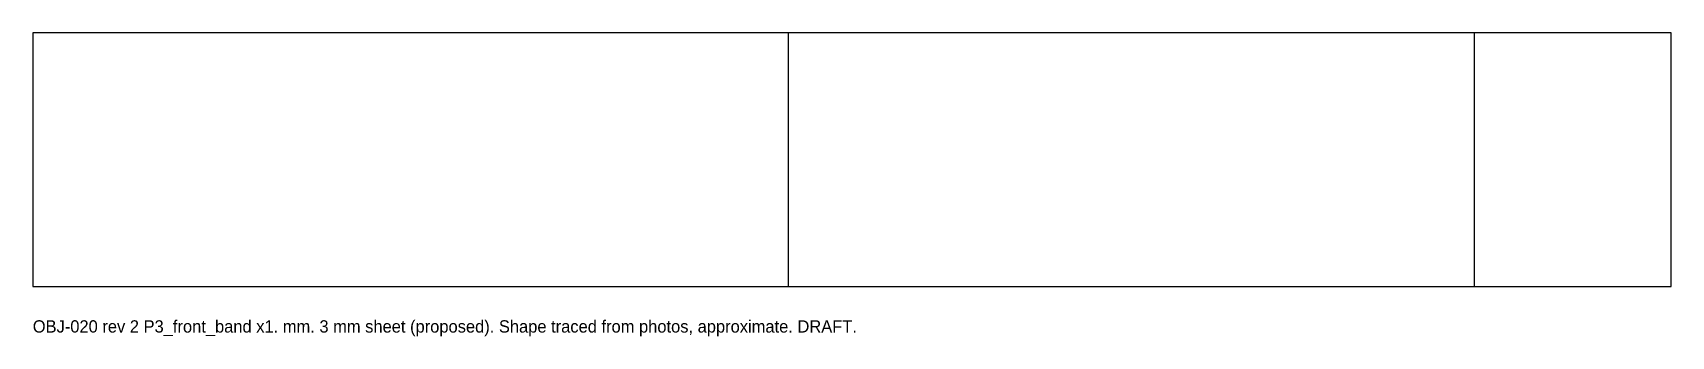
# Model space of a CAD drawing. Header units: millimetres. Extents: x 0 to 1064, y -32 to 165.
import ezdxf

# ---------------------------------------------------------------- set-up
doc = ezdxf.new("R2010")
doc.units = ezdxf.units.MM
for name, color, linetype in [('BEND', 5, 'Continuous'), ('CUT', 7, 'Continuous'), ('NOTE', 8, 'Continuous')]:
    doc.layers.add(name, color=color, linetype=linetype)

msp = doc.modelspace()

# ---------------------------------------------------------------- linework, layer by layer
at = {"layer": 'BEND'}
for p, q in [((490.6, 0), (490.6, 165)), ((936.1, 0), (936.1, 165))]:
    msp.add_line(p, q, dxfattribs=at)
at = {"layer": 'CUT'}
msp.add_lwpolyline([(0, 0), (1063.9, 0), (1063.9, 165), (0, 165)], close=True, dxfattribs=at)

# ---------------------------------------------------------------- texts
at = {"layer": 'NOTE'}
msp.add_text('OBJ-020 rev 2 P3_front_band x1. mm. 3 mm sheet (proposed). Shape traced from photos, approximate. DRAFT.', height=8, dxfattribs=at).set_placement((0, -30))

doc.saveas('drawing.dxf')
